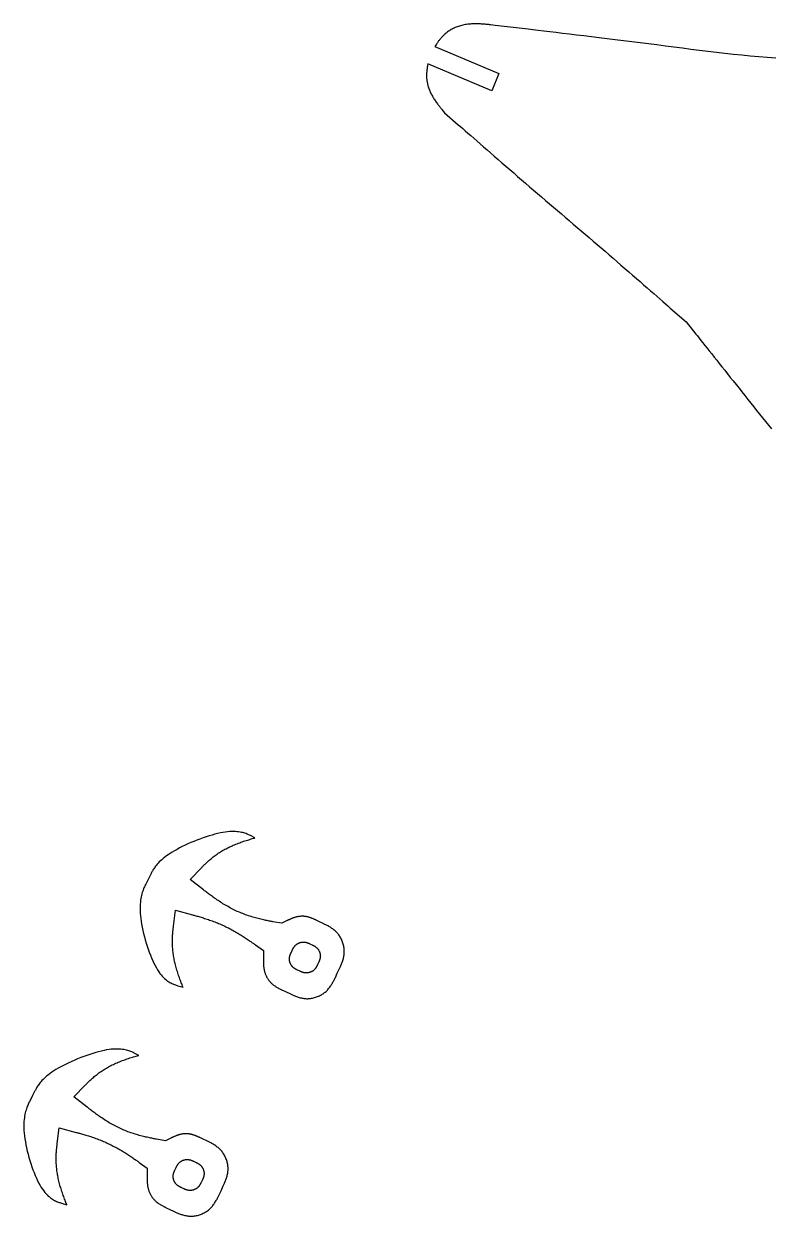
# Model space of a CAD drawing. Header units: millimetres. Extents: x -1116 to -273, y -827 to -161.
# Drawn here: x -653.7 to -463.4, y -464.3 to -160.5 of the extents above; entities that cross this region are included whole.
import ezdxf

# ---------------------------------------------------------------- set-up
doc = ezdxf.new("R2010")
doc.units = ezdxf.units.MM

msp = doc.modelspace()

# ---------------------------------------------------------------- linework, layer by layer
at = {"flags": 128}
for points in [[(-462.027184, -169.248267), (-464.187525, -169.101026), (-466.348018, -168.932042), (-468.508718, -168.743291), (-470.669676, -168.536748), (-472.830941, -168.314389), (-474.992566, -168.078188), (-477.154603, -167.830118), (-479.317103, -167.572157), (-481.480118, -167.306279), (-483.643699, -167.034458), (-485.807897, -166.758669), (-487.972765, -166.480889), (-490.138353, -166.203091), (-492.303793, -165.927012), (-494.464532, -165.653438), (-496.615097, -165.382912), (-498.750015, -165.115982), (-500.863815, -164.853194), (-502.951023, -164.595094), (-505.006166, -164.342228), (-507.023771, -164.095141), (-508.998366, -163.85438), (-510.924477, -163.620492), (-512.796633, -163.394022), (-514.60936, -163.175515), (-516.357184, -162.965519), (-518.034634, -162.76458), (-519.636236, -162.573242), (-521.156519, -162.392053), (-522.590008, -162.221558), (-523.931232, -162.062303), (-525.174717, -161.914836), (-533.560613, -160.921123), (-534.768201, -160.788149), (-534.958209, -160.767288), (-535.165213, -160.744925), (-535.388095, -160.721556), (-535.625734, -160.697671), (-535.877013, -160.673767), (-536.140814, -160.650335), (-536.416016, -160.627869), (-536.701504, -160.606863), (-536.996156, -160.58781), (-537.298857, -160.571204), (-537.608486, -160.557538), (-537.923925, -160.547306), (-538.244057, -160.541), (-538.567761, -160.539116), (-538.89392, -160.542145), (-539.221416, -160.550582), (-539.549129, -160.56492), (-539.875942, -160.585653), (-540.200734, -160.613273), (-540.52239, -160.648276), (-540.839952, -160.691038), (-541.153114, -160.741489), (-541.461733, -160.799438), (-541.765667, -160.864698), (-542.064771, -160.937081), (-542.358903, -161.016398), (-542.64792, -161.102462), (-542.931678, -161.195085), (-543.210034, -161.29408), (-543.482845, -161.399255), (-543.749968, -161.510427), (-544.011259, -161.627405), (-544.266576, -161.750001), (-544.515775, -161.878028), (-544.758713, -162.011298), (-544.995246, -162.149623), (-545.225232, -162.292813), (-545.448528, -162.440682), (-545.664989, -162.593042), (-545.874474, -162.749704), (-546.076865, -162.910394), (-546.272156, -163.074493), (-546.460364, -163.241296), (-546.641509, -163.410097), (-546.815612, -163.58019), (-546.982689, -163.750871), (-547.142761, -163.921433), (-547.295847, -164.091171), (-547.441965, -164.25938), (-547.581136, -164.425355), (-547.713378, -164.58839), (-547.83871, -164.747778), (-547.957152, -164.902816), (-548.068724, -165.052797), (-548.173442, -165.197016), (-548.271327, -165.334768), (-548.362399, -165.465346), (-548.446675, -165.588046), (-548.524177, -165.702163), (-548.955026, -166.341224), (-532.602529, -173.217813), (-534.432197, -177.568757), (-550.711673, -170.722875)], [(-550.711673, -170.722875), (-550.792317, -171.188259), (-550.809279, -171.28638), (-550.827542, -171.393472), (-550.846792, -171.509157), (-550.86671, -171.633052), (-550.88698, -171.764779), (-550.907283, -171.903957), (-550.927302, -172.050206), (-550.946721, -172.203147), (-550.965222, -172.3624), (-550.982487, -172.527584), (-550.998199, -172.698321), (-551.012041, -172.87423), (-551.023696, -173.054929), (-551.032846, -173.240042), (-551.039173, -173.429187), (-551.042361, -173.621984), (-551.042092, -173.818053), (-551.03805, -174.017015), (-551.029915, -174.218488), (-551.017372, -174.422095), (-551.000145, -174.627504), (-550.978126, -174.83458), (-550.951251, -175.043238), (-550.919452, -175.253393), (-550.882665, -175.464961), (-550.840823, -175.677854), (-550.793862, -175.891989), (-550.741716, -176.107281), (-550.684319, -176.323642), (-550.621605, -176.54099), (-550.55351, -176.759237), (-550.479967, -176.978301), (-550.40091, -177.198093), (-550.316275, -177.418531), (-550.225995, -177.639528), (-550.130006, -177.860998), (-550.02824, -178.082858), (-549.920634, -178.305022), (-549.80712, -178.527404), (-549.687634, -178.74992), (-549.562249, -178.972404), (-549.431583, -179.194376), (-549.296398, -179.415276), (-549.157452, -179.634544), (-549.015504, -179.851621), (-548.871314, -180.065945), (-548.725641, -180.276958), (-548.579243, -180.484099), (-548.432879, -180.686808), (-548.287309, -180.884524), (-548.143293, -181.07669), (-548.001588, -181.262743), (-547.862954, -181.442124), (-547.72815, -181.614274), (-547.597936, -181.778632), (-547.473069, -181.934638), (-547.35431, -182.081733), (-547.242418, -182.219355), (-547.138152, -182.346946), (-546.432689, -183.207391), (-542.9675, -186.232798), (-542.422183, -186.708896), (-541.827592, -187.227952), (-541.186431, -187.787544), (-540.501402, -188.385247), (-539.775212, -189.018641), (-539.010561, -189.685301), (-538.210154, -190.382806), (-537.376696, -191.108731), (-536.512889, -191.860655), (-535.621437, -192.636154), (-534.705044, -193.432806), (-533.766414, -194.248187), (-532.80825, -195.079875), (-531.833256, -195.925447), (-530.844136, -196.782481), (-529.843593, -197.648552), (-528.834332, -198.521239), (-527.819055, -199.398118), (-526.800466, -200.276767), (-525.78127, -201.154762), (-524.763683, -202.030137), (-523.747983, -202.902744), (-522.73396, -203.772889), (-521.721403, -204.640882), (-520.710105, -205.507029), (-519.699854, -206.371638), (-518.690442, -207.235016), (-517.681659, -208.097472), (-516.673296, -208.959313), (-515.665142, -209.820846), (-514.656988, -210.682381), (-513.648625, -211.544222), (-512.639844, -212.406679), (-511.630434, -213.270059), (-510.620187, -214.13467), (-509.608892, -215.000819), (-508.596341, -215.868814), (-507.582322, -216.738963), (-506.566628, -217.611573), (-505.549048, -218.486952), (-504.529859, -219.364952), (-503.511278, -220.243606), (-502.49601, -221.12049), (-501.486758, -221.993183), (-500.486225, -222.85926), (-499.497114, -223.716299), (-498.522131, -224.561876), (-497.563977, -225.393571), (-496.625357, -226.208959), (-495.708975, -227.005616), (-494.817534, -227.781122), (-493.953737, -228.533052), (-493.120289, -229.258984), (-492.319893, -229.956494), (-491.555251, -230.62316), (-490.82907, -231.25656), (-490.144051, -231.854269), (-489.502898, -232.413866), (-488.908315, -232.932926), (-484.897863, -236.434464), (-482.396636, -239.572178), (-482.003005, -240.065975), (-481.573731, -240.604486), (-481.110692, -241.185356), (-480.615761, -241.806231), (-480.090817, -242.464759), (-479.537733, -243.158587), (-478.958388, -243.885361), (-478.354654, -244.642729), (-477.728411, -245.428336), (-477.081533, -246.239829), (-476.415896, -247.074856), (-475.733377, -247.931063), (-475.03585, -248.806096), (-474.325193, -249.697604), (-473.60328, -250.603232), (-472.871988, -251.520627), (-472.133193, -252.447436), (-471.388772, -253.381306), (-470.6406, -254.319883), (-469.890552, -255.260814), (-469.140192, -256.202138), (-468.389834, -257.143464), (-467.639476, -258.084791), (-466.889118, -259.026118), (-466.138761, -259.967446), (-465.388405, -260.908774), (-464.638049, -261.850103), (-463.887693, -262.791433), (-463.137338, -263.732763)], [(-596.454514, -387.759591), (-596.816324, -387.635527), (-597.175823, -387.506992), (-597.533007, -387.37404), (-597.887881, -387.236723), (-598.240448, -387.095093), (-598.590709, -386.949204), (-598.938669, -386.799112), (-599.28434, -386.644868), (-599.627725, -386.486526), (-599.96883, -386.324142), (-600.307666, -386.157769), (-600.644244, -385.987462), (-600.978571, -385.813275), (-601.310664, -385.635262), (-601.640535, -385.453475), (-601.968199, -385.267968), (-602.293663, -385.078797), (-602.616944, -384.886017), (-602.937931, -384.689757), (-603.255888, -384.490596), (-603.56977, -384.289536), (-603.879025, -384.087319), (-604.183197, -383.884614), (-604.481813, -383.682096), (-604.774397, -383.480428), (-605.060432, -383.280295), (-605.339389, -383.082385), (-605.610741, -382.887383), (-605.87393, -382.695983), (-606.128393, -382.508888), (-606.373541, -382.326812), (-606.608775, -382.150481), (-606.833493, -381.980613), (-607.047051, -381.817961), (-607.248781, -381.663296), (-607.437988, -381.517409), (-607.613913, -381.381136), (-607.775707, -381.255387), (-607.922609, -381.140999), (-611.31418, -378.499154), (-608.440254, -375.543941), (-608.332805, -375.433843), (-608.214928, -375.313719), (-608.086974, -375.184291), (-607.949393, -375.046388), (-607.802574, -374.900779), (-607.646849, -374.748174), (-607.482498, -374.589232), (-607.309776, -374.424592), (-607.128919, -374.254879), (-606.940144, -374.080697), (-606.74364, -373.902635), (-606.539584, -373.721276), (-606.328147, -373.537202), (-606.109471, -373.35098), (-605.883692, -373.163182), (-605.650929, -372.974374), (-605.41128, -372.785121), (-605.164834, -372.595994), (-604.911871, -372.407724), (-604.653553, -372.221604), (-604.390999, -372.038518), (-604.124464, -371.85862), (-603.853988, -371.681903), (-603.579599, -371.508356), (-603.301325, -371.33797), (-603.019199, -371.170738), (-602.733249, -371.006648), (-602.443495, -370.845688), (-602.149965, -370.687851), (-601.852686, -370.533129), (-601.551681, -370.38151), (-601.246964, -370.232982), (-600.938558, -370.087539), (-600.626488, -369.945171), (-600.310765, -369.805867), (-599.991406, -369.669618), (-599.66843, -369.536418), (-599.341857, -369.406261), (-599.011882, -369.279205), (-598.679575, -369.15558), (-598.346589, -369.035683), (-598.013917, -368.919512), (-597.682395, -368.807028), (-597.352898, -368.698216), (-597.026317, -368.593076), (-596.703568, -368.491627), (-596.385584, -368.3939), (-596.073322, -368.299938), (-595.767761, -368.209796), (-595.469888, -368.123535), (-595.180713, -368.041221), (-594.901252, -367.962932), (-594.783317, -367.930373), (-595.744116, -367.430748), (-595.93779, -367.332306), (-596.139211, -367.233512), (-596.349865, -367.135163), (-596.572097, -367.037629), (-596.807824, -366.941553), (-597.058722, -366.847774), (-597.326306, -366.757299), (-597.612035, -366.671263), (-597.917308, -366.590932), (-598.243519, -366.517689), (-598.592064, -366.453028), (-598.964326, -366.398563), (-599.361666, -366.356024), (-599.785439, -366.327249), (-600.236951, -366.314181), (-600.717462, -366.318863), (-601.22817, -366.343418), (-601.770199, -366.390045), (-602.345543, -366.461114), (-602.958479, -366.559101), (-603.609033, -366.684445), (-604.292258, -366.836197), (-605.002706, -367.01302), (-605.735316, -367.213435), (-606.485329, -367.435884), (-607.248195, -367.678743), (-608.019524, -367.940353), (-608.795041, -368.219018), (-609.570555, -368.513015), (-610.341923, -368.820592), (-611.105036, -369.139962), (-611.85579, -369.469294), (-612.590071, -369.80671), (-613.303723, -370.150256), (-613.992529, -370.497886), (-614.652185, -370.847427), (-615.278251, -371.196525), (-615.866108, -371.542569), (-616.411534, -371.88298), (-616.913825, -372.216882), (-617.376444, -372.544755), (-617.801829, -372.866178), (-618.191891, -373.180411), (-618.548565, -373.486778), (-618.8738, -373.784667), (-619.16956, -374.073543), (-619.437808, -374.35295), (-619.680511, -374.622529), (-619.899621, -374.882008), (-620.097081, -375.13123), (-620.274815, -375.37015), (-620.434731, -375.598853), (-620.578734, -375.817592), (-620.708733, -376.026802), (-620.826677, -376.227175), (-620.934604, -376.419747), (-621.034727, -376.606031), (-621.129584, -376.788237), (-621.221339, -376.967727), (-621.836896, -378.175977), (-622.644461, -379.761805), (-622.750783, -379.974799), (-622.859091, -380.198634), (-622.968543, -380.434739), (-623.078645, -380.685271), (-623.188673, -380.952011), (-623.297718, -381.236486), (-623.404732, -381.540056), (-623.508554, -381.864002), (-623.607928, -382.209541), (-623.701508, -382.577851), (-623.787868, -382.970087), (-623.865503, -383.38739), (-623.932836, -383.830887), (-623.988216, -384.301676), (-624.029927, -384.800848), (-624.056189, -385.32946), (-624.065164, -385.888527), (-624.05496, -386.479044), (-624.023607, -387.102717), (-623.969236, -387.762976), (-623.891516, -388.459113), (-623.790936, -389.186159), (-623.668241, -389.938704), (-623.524298, -390.711624), (-623.360059, -391.500008), (-623.176538, -392.299099), (-622.974801, -393.10425), (-622.755959, -393.91088), (-622.521173, -394.714458), (-622.27165, -395.510466), (-622.008659, -396.294382), (-621.733546, -397.06165), (-621.44775, -397.807663), (-621.152841, -398.527731), (-620.850559, -399.217048), (-620.54288, -399.870659), (-620.232106, -400.483422), (-619.921011, -401.049953), (-619.612399, -401.565639), (-619.306655, -402.031326), (-619.002807, -402.45289), (-618.701443, -402.83405), (-618.403601, -403.177632), (-618.110154, -403.486457), (-617.821802, -403.76331), (-617.539094, -404.010907), (-617.262435, -404.231859), (-616.992112, -404.428654), (-616.728314, -404.603638), (-616.471155, -404.759013), (-616.220697, -404.896835), (-615.976938, -405.019039), (-615.739808, -405.127458), (-615.509138, -405.223853), (-615.284576, -405.309963), (-615.065468, -405.387561), (-614.850661, -405.45855), (-614.63817, -405.525103), (-614.42705, -405.589205), (-613.104326, -405.988476), (-613.129614, -405.925933), (-613.232689, -405.66862), (-613.339019, -405.400394), (-613.448048, -405.122139), (-613.559227, -404.834719), (-613.67201, -404.538981), (-613.785853, -404.235768), (-613.900221, -403.925886), (-614.014577, -403.610131), (-614.128389, -403.289284), (-614.24113, -402.96408), (-614.352265, -402.635258), (-614.46127, -402.303506), (-614.567615, -401.969474), (-614.670714, -401.633971), (-614.769816, -401.298472), (-614.864547, -400.964016), (-614.954846, -400.630795), (-615.040709, -400.298816), (-615.122134, -399.968076), (-615.199114, -399.638583), (-615.271645, -399.310343), (-615.33972, -398.983362), (-615.403334, -398.657643), (-615.462481, -398.333187), (-615.51715, -398.010009), (-615.567335, -397.688118), (-615.613027, -397.367526), (-615.654218, -397.048234), (-615.690898, -396.730251), (-615.723056, -396.413594), (-615.750683, -396.09828), (-615.773767, -395.784316), (-615.792299, -395.471723), (-615.806257, -395.160755), (-615.81565, -394.852693), (-615.820742, -394.549111), (-615.821892, -394.25066), (-615.819453, -393.957743), (-615.813767, -393.670778), (-615.80517, -393.390219), (-615.793992, -393.116515), (-615.780554, -392.850111), (-615.765172, -392.59149), (-615.748163, -392.341154), (-615.729836, -392.0996), (-615.710503, -391.867354), (-615.690471, -391.644972), (-615.670054, -391.433046), (-615.649565, -391.232178), (-615.629317, -391.043032), (-615.60964, -390.866378), (-615.590869, -390.703054), (-615.573357, -390.554054), (-615.557437, -390.420267), (-615.075102, -386.375768), (-610.703057, -387.546542), (-610.514766, -387.597152), (-610.310697, -387.652317), (-610.091846, -387.711943), (-609.859284, -387.775909), (-609.614016, -387.844119), (-609.357029, -387.916479), (-609.089257, -387.992911), (-608.81162, -388.07334), (-608.525023, -388.157701), (-608.230346, -388.245932), (-607.92846, -388.337982), (-607.620231, -388.4338), (-607.306506, -388.533343), (-606.988112, -388.63658), (-606.66587, -388.743486), (-606.340584, -388.854046), (-606.013041, -388.96826), (-605.68401, -389.086138), (-605.354429, -389.207642), (-605.025883, -389.332437), (-604.699417, -389.460144), (-604.3752, -389.590647), (-604.053213, -389.723902), (-603.733439, -389.859862), (-603.415861, -389.998481), (-603.100464, -390.139712), (-602.787227, -390.283508), (-602.476126, -390.429827), (-602.167143, -390.57862), (-601.860259, -390.729842), (-601.555456, -390.883444), (-601.252712, -391.03938), (-600.952, -391.197606), (-600.653298, -391.358077), (-600.356589, -391.520744), (-600.061842, -391.685564), (-599.76904, -391.852489), (-599.47816, -392.021471), (-599.18926, -392.192417), (-598.902827, -392.364943), (-598.619693, -392.538329), (-598.340386, -392.712009), (-598.065358, -392.88547), (-597.79508, -393.058191), (-597.530034, -393.229649), (-597.270718, -393.399313), (-597.017636, -393.566654), (-596.771301, -393.731134), (-596.532245, -393.89221), (-596.300995, -394.04934), (-596.078096, -394.201974), (-595.864105, -394.349551), (-595.659588, -394.49151), (-595.46514, -394.627266), (-595.281359, -394.756234), (-595.108884, -394.877801), (-594.948404, -394.991318), (-594.800647, -395.096107), (-594.666302, -395.191524), (-592.631503, -396.637099), (-592.645646, -399.011315), (-592.646041, -399.137929), (-592.645874, -399.270837), (-592.644867, -399.409661), (-592.642753, -399.554308), (-592.639266, -399.704487), (-592.634147, -399.859799), (-592.627143, -400.019749), (-592.618009, -400.183767), (-592.606512, -400.351254), (-592.592428, -400.521559), (-592.575553, -400.694003), (-592.5557, -400.867871), (-592.532698, -401.042454), (-592.506406, -401.217007), (-592.476707, -401.390765), (-592.443516, -401.562978), (-592.406782, -401.732883), (-592.366492, -401.899722), (-592.322551, -402.063208), (-592.274337, -402.225061), (-592.221244, -402.387199), (-592.163207, -402.54967), (-592.100316, -402.712063), (-592.032671, -402.873989), (-591.960394, -403.03505), (-591.88362, -403.194853), (-591.802489, -403.353033), (-591.717163, -403.509217), (-591.627812, -403.663046), (-591.534618, -403.81417), (-591.43777, -403.962257), (-591.337473, -404.106979), (-591.233939, -404.248021), (-591.127387, -404.385091), (-591.018049, -404.517901), (-590.906164, -404.64618), (-590.79197, -404.769688), (-590.675717, -404.888192), (-590.557183, -405.001936), (-590.434252, -405.112921), (-590.30509, -405.222953), (-590.169953, -405.331958), (-590.029636, -405.439467), (-589.884965, -405.545062), (-589.736792, -405.64837), (-589.585967, -405.74907), (-589.433371, -405.846869), (-589.279847, -405.941534), (-589.126241, -406.032865), (-588.973401, -406.120683), (-588.822141, -406.204856), (-588.673228, -406.285289), (-588.527404, -406.36192), (-588.385347, -406.434726), (-588.247668, -406.503731), (-588.114849, -406.569026), (-587.987197, -406.630794), (-587.864779, -406.689341), (-587.747878, -406.744886), (-586.981369, -407.108647), (-585.764203, -407.686134), (-585.595865, -407.765169), (-585.418789, -407.84695), (-585.233383, -407.93065), (-585.039716, -408.015614), (-584.838099, -408.101091), (-584.629007, -408.186266), (-584.413033, -408.270293), (-584.19086, -408.352307), (-583.963232, -408.431444), (-583.730961, -408.506848), (-583.494896, -408.577683), (-583.255917, -408.643146), (-583.014931, -408.702476), (-582.772853, -408.754959), (-582.530608, -408.799943), (-582.289103, -408.836842), (-582.049206, -408.865145), (-581.811739, -408.88442), (-581.576534, -408.89435), (-581.339793, -408.894737), (-581.097871, -408.885493), (-580.850851, -408.866483), (-580.599755, -408.837645), (-580.345616, -408.798986), (-580.089463, -408.75057), (-579.832327, -408.692524), (-579.57524, -408.625027), (-579.319225, -408.548314), (-579.065283, -408.462663), (-578.814406, -408.368402), (-578.567577, -408.265906), (-578.325753, -408.155596), (-578.08986, -408.037932), (-577.860818, -407.913429), (-577.639507, -407.782643), (-577.426763, -407.646172), (-577.223394, -407.504669), (-577.030151, -407.358827), (-576.847013, -407.2088), (-576.671095, -407.052349), (-576.499336, -406.887233), (-576.331409, -406.71359), (-576.16767, -406.532269), (-576.008473, -406.344222), (-575.854151, -406.150472), (-575.704999, -405.952106), (-575.561285, -405.750262), (-575.423228, -405.546105), (-575.290995, -405.340802), (-575.164722, -405.135548), (-575.044491, -404.931512), (-574.930339, -404.729844), (-574.822244, -404.531636), (-574.720126, -404.337918), (-574.623845, -404.149629), (-574.533163, -403.967546), (-574.447718, -403.792208), (-574.366966, -403.623824), (-574.290495, -403.462923), (-573.789726, -402.40752), (-573.212065, -401.190191), (-573.133018, -401.021852), (-573.05122, -400.84477), (-572.967506, -400.659364), (-572.882527, -400.465696), (-572.797036, -400.264081), (-572.711846, -400.054989), (-572.627804, -399.839013), (-572.545774, -399.616839), (-572.466624, -399.389219), (-572.391207, -399.156951), (-572.320357, -398.920886), (-572.25488, -398.681911), (-572.195538, -398.440929), (-572.143044, -398.19886), (-572.098049, -397.956618), (-572.061139, -397.715115), (-572.032825, -397.475227), (-572.013542, -397.237771), (-572.003603, -397.002575), (-572.003207, -396.765843), (-572.012444, -396.523933), (-572.031447, -396.276927), (-572.060277, -396.025838), (-572.098931, -395.771701), (-572.147341, -395.515552), (-572.205382, -395.258423), (-572.272873, -395.00134), (-572.349581, -394.745329), (-572.43523, -394.491387), (-572.529488, -394.240508), (-572.631983, -393.993675), (-572.742294, -393.751843), (-572.859956, -393.515948), (-572.98446, -393.286899), (-573.115251, -393.065573), (-573.251724, -392.852819), (-573.393231, -392.649436), (-573.53908, -392.456177), (-573.689114, -392.273021), (-573.845571, -392.097087), (-574.010697, -391.92531), (-574.18435, -391.757362), (-574.365681, -391.593602), (-574.55374, -391.434384), (-574.747496, -391.280042), (-574.945866, -391.130875), (-575.147716, -390.987142), (-575.351888, -390.849061), (-575.557195, -390.716809), (-575.762454, -390.590519), (-575.966492, -390.470272), (-576.168168, -390.356101), (-576.366386, -390.247984), (-576.560105, -390.145851), (-576.748399, -390.049552), (-576.930486, -389.958855), (-577.105822, -389.873396), (-577.27421, -389.792631), (-577.435113, -389.716145), (-578.490263, -389.215414), (-579.191503, -388.882769), (-579.288476, -388.837046), (-579.390453, -388.789413), (-579.497171, -388.740207), (-579.608572, -388.689662), (-579.72447, -388.63807), (-579.844585, -388.585759), (-579.96855, -388.533096), (-580.095951, -388.480458), (-580.226334, -388.428234), (-580.35919, -388.376822), (-580.493992, -388.326619), (-580.630186, -388.278013), (-580.767149, -388.231401), (-580.904274, -388.187154), (-581.040893, -388.145633), (-581.1763, -388.107184), (-581.30978, -388.072117), (-581.440544, -388.040718), (-581.568326, -388.013112), (-581.695, -387.988945), (-581.822813, -387.967756), (-581.952152, -387.949475), (-582.082865, -387.934122), (-582.214784, -387.921719), (-582.347756, -387.912278), (-582.481618, -387.905806), (-582.616193, -387.902306), (-582.751301, -387.901773), (-582.886777, -387.904199), (-583.022439, -387.909569), (-583.158082, -387.917859), (-583.293542, -387.929047), (-583.42863, -387.943096), (-583.563137, -387.959967), (-583.696893, -387.979616), (-583.829712, -388.001994), (-583.961374, -388.027037), (-584.091703, -388.054684), (-584.220853, -388.084946), (-584.350234, -388.118138), (-584.481045, -388.15448), (-584.613016, -388.193799), (-584.745552, -388.235811), (-584.878099, -388.280214), (-585.010118, -388.326692), (-585.141107, -388.374919), (-585.270567, -388.424552), (-585.398032, -388.475252), (-585.523072, -388.526674), (-585.645255, -388.578468), (-585.764203, -388.630297), (-585.879562, -388.681827), (-585.991012, -388.732732), (-586.098283, -388.78271), (-586.201171, -388.831483), (-586.299567, -388.878817), (-586.39349, -388.924538), (-586.48314, -388.968557), (-586.56856, -389.010701), (-587.961293, -389.698442), (-590.226128, -389.282256), (-590.430571, -389.244422), (-590.652486, -389.202912), (-590.890799, -389.157679), (-591.144286, -389.108709), (-591.41185, -389.055963), (-591.692432, -388.999391), (-591.985002, -388.938936), (-592.288566, -388.874536), (-592.60217, -388.806117), (-592.924863, -388.733597), (-593.255711, -388.656896), (-593.59382, -388.575913), (-593.938288, -388.490548), (-594.288241, -388.400685), (-594.642819, -388.3062), (-595.00118, -388.206954), (-595.362507, -388.102788), (-595.725992, -387.993531), (-596.090627, -387.879056), (-596.454514, -387.759591)], [(-585.40491, -396.81925), (-585.258865, -396.511535), (-585.235854, -396.463131), (-585.210595, -396.410474), (-585.183031, -396.353927), (-585.153106, -396.293854), (-585.120763, -396.230619), (-585.085944, -396.164583), (-585.048593, -396.096111), (-585.008653, -396.025565), (-584.966067, -395.953309), (-584.920778, -395.879706), (-584.872729, -395.805118), (-584.821864, -395.72991), (-584.768124, -395.654444), (-584.711454, -395.579083), (-584.651797, -395.504191), (-584.589094, -395.430131), (-584.523291, -395.357266), (-584.454329, -395.285959), (-584.382152, -395.216574), (-584.306703, -395.149473), (-584.227969, -395.084971), (-584.146118, -395.023193), (-584.061361, -394.964213), (-583.97391, -394.908108), (-583.883976, -394.854953), (-583.791771, -394.804823), (-583.697506, -394.757794), (-583.601393, -394.713942), (-583.503644, -394.673342), (-583.404471, -394.636069), (-583.304084, -394.6022), (-583.202696, -394.571809), (-583.100517, -394.544973), (-582.997761, -394.521766), (-582.894637, -394.502265), (-582.791358, -394.486545), (-582.688136, -394.474681), (-582.585182, -394.46675), (-582.482707, -394.462826), (-582.380924, -394.462985), (-582.280039, -394.467237), (-582.180243, -394.475331), (-582.081721, -394.486949), (-581.984659, -394.501772), (-581.889242, -394.519485), (-581.795657, -394.539769), (-581.704089, -394.562307), (-581.614723, -394.586782), (-581.527746, -394.612875), (-581.443344, -394.64027), (-581.361701, -394.668649), (-581.283003, -394.697694), (-581.207437, -394.727089), (-581.135188, -394.756515), (-581.066442, -394.785656), (-581.001384, -394.814193), (-580.9402, -394.841809), (-580.883077, -394.868187), (-580.830198, -394.893009), (-580.473954, -395.062003), (-580.166198, -395.208047), (-580.117787, -395.231059), (-580.065123, -395.256318), (-580.008569, -395.283882), (-579.948489, -395.313807), (-579.885245, -395.346151), (-579.819201, -395.38097), (-579.750721, -395.418321), (-579.680167, -395.458262), (-579.607902, -395.500849), (-579.534291, -395.54614), (-579.459696, -395.59419), (-579.38448, -395.645058), (-579.309008, -395.6988), (-579.233641, -395.755473), (-579.158744, -395.815134), (-579.084679, -395.877839), (-579.01181, -395.943647), (-578.940501, -396.012614), (-578.871113, -396.084796), (-578.804011, -396.160251), (-578.739511, -396.238991), (-578.677734, -396.320849), (-578.618758, -396.405614), (-578.562656, -396.493073), (-578.509506, -396.583016), (-578.459381, -396.675229), (-578.412358, -396.769503), (-578.368513, -396.865625), (-578.32792, -396.963383), (-578.290654, -397.062566), (-578.256793, -397.162962), (-578.22641, -397.26436), (-578.199582, -397.366547), (-578.176384, -397.469313), (-578.156891, -397.572445), (-578.141179, -397.675732), (-578.129323, -397.778962), (-578.121399, -397.881924), (-578.117482, -397.984405), (-578.117648, -398.086195), (-578.121906, -398.187086), (-578.130005, -398.286888), (-578.141627, -398.385414), (-578.156455, -398.482481), (-578.174172, -398.577901), (-578.194459, -398.67149), (-578.217, -398.763061), (-578.241477, -398.852428), (-578.267572, -398.939407), (-578.294969, -399.023812), (-578.323349, -399.105456), (-578.352396, -399.184155), (-578.381792, -399.259722), (-578.411218, -399.331971), (-578.440359, -399.400718), (-578.468897, -399.465776), (-578.496513, -399.52696), (-578.522891, -399.584084), (-578.547714, -399.636962), (-578.716707, -399.993207), (-578.862752, -400.300963), (-578.885763, -400.349374), (-578.911022, -400.402038), (-578.938586, -400.458591), (-578.968511, -400.518672), (-579.000855, -400.581915), (-579.035674, -400.647958), (-579.073026, -400.716438), (-579.112966, -400.786992), (-579.155554, -400.859255), (-579.200844, -400.932865), (-579.248895, -401.007458), (-579.299762, -401.082671), (-579.353504, -401.158142), (-579.410177, -401.233505), (-579.469838, -401.308399), (-579.532544, -401.38246), (-579.598351, -401.455325), (-579.667318, -401.52663), (-579.7395, -401.596012), (-579.814955, -401.663108), (-579.893695, -401.727602), (-579.975554, -401.789372), (-580.060318, -401.848341), (-580.147778, -401.904434), (-580.23772, -401.957576), (-580.329934, -402.007692), (-580.424207, -402.054706), (-580.520329, -402.098543), (-580.618087, -402.139126), (-580.71727, -402.176382), (-580.817666, -402.210234), (-580.919064, -402.240608), (-581.021251, -402.267427), (-581.124017, -402.290616), (-581.227149, -402.3101), (-581.330436, -402.325804), (-581.433666, -402.337652), (-581.536628, -402.345569), (-581.63911, -402.349479), (-581.740899, -402.349306), (-581.84179, -402.345042), (-581.941592, -402.336938), (-582.040119, -402.325311), (-582.137185, -402.310478), (-582.232605, -402.292758), (-582.326194, -402.272468), (-582.417765, -402.249924), (-582.507133, -402.225445), (-582.594112, -402.199347), (-582.678516, -402.171949), (-582.76016, -402.143567), (-582.838859, -402.114519), (-582.914426, -402.085123), (-582.986675, -402.055695), (-583.055422, -402.026554), (-583.12048, -401.998016), (-583.181664, -401.9704), (-583.238788, -401.944021), (-583.291667, -401.919199), (-583.647911, -401.750205), (-583.955667, -401.604161), (-584.004078, -401.581149), (-584.056742, -401.55589), (-584.113296, -401.528327), (-584.173376, -401.498402), (-584.236619, -401.466058), (-584.302663, -401.43124), (-584.371143, -401.393889), (-584.441696, -401.353949), (-584.513959, -401.311363), (-584.587569, -401.266074), (-584.662162, -401.218025), (-584.737376, -401.167159), (-584.812846, -401.11342), (-584.88821, -401.05675), (-584.963104, -400.997092), (-585.037165, -400.93439), (-585.110029, -400.868587), (-585.181334, -400.799625), (-585.250716, -400.727448), (-585.317812, -400.651999), (-585.382306, -400.573265), (-585.444076, -400.491414), (-585.503045, -400.406657), (-585.559138, -400.319206), (-585.612281, -400.229272), (-585.662396, -400.137066), (-585.70941, -400.042802), (-585.753247, -399.946689), (-585.793831, -399.84894), (-585.831086, -399.749767), (-585.864939, -399.64938), (-585.895312, -399.547991), (-585.922131, -399.445813), (-585.94532, -399.343056), (-585.964805, -399.239933), (-585.980508, -399.136654), (-585.992356, -399.033432), (-586.000273, -398.930478), (-586.004183, -398.828003), (-586.004011, -398.72622), (-585.999746, -398.625335), (-585.991642, -398.525539), (-585.980015, -398.427017), (-585.965183, -398.329954), (-585.947462, -398.234538), (-585.927172, -398.140953), (-585.904628, -398.049384), (-585.880149, -397.960019), (-585.854051, -397.873042), (-585.826653, -397.788639), (-585.798271, -397.706996), (-585.769224, -397.628299), (-585.739827, -397.552733), (-585.7104, -397.480484), (-585.681258, -397.411738), (-585.652721, -397.34668), (-585.625104, -397.285496), (-585.598726, -397.228372), (-585.573903, -397.175494), (-585.40491, -396.81925)], [(-626.093226, -443.166431), (-626.455036, -443.042367), (-626.814535, -442.913832), (-627.171719, -442.78088), (-627.526593, -442.643563), (-627.87916, -442.501932), (-628.229421, -442.356044), (-628.577382, -442.205952), (-628.923052, -442.051708), (-629.266437, -441.893366), (-629.607542, -441.730982), (-629.946378, -441.564609), (-630.282957, -441.394302), (-630.617283, -441.220115), (-630.949376, -441.042102), (-631.279247, -440.860315), (-631.606911, -440.674808), (-631.932375, -440.485637), (-632.255657, -440.292857), (-632.576643, -440.096597), (-632.8946, -439.897436), (-633.208482, -439.696376), (-633.517737, -439.494159), (-633.821909, -439.291454), (-634.120525, -439.088936), (-634.413109, -438.887268), (-634.699144, -438.687135), (-634.978102, -438.489225), (-635.249453, -438.294223), (-635.512643, -438.102823), (-635.767105, -437.915728), (-636.012254, -437.733652), (-636.247487, -437.557321), (-636.472205, -437.387453), (-636.685763, -437.224801), (-636.887493, -437.070136), (-637.0767, -436.924249), (-637.252625, -436.787976), (-637.414419, -436.662227), (-637.561321, -436.547838), (-640.952892, -433.905994), (-638.078966, -430.950781), (-637.971517, -430.840683), (-637.85364, -430.720559), (-637.725686, -430.591131), (-637.588105, -430.453228), (-637.441286, -430.307619), (-637.285562, -430.155014), (-637.12121, -429.996072), (-636.948488, -429.831432), (-636.767632, -429.661718), (-636.578857, -429.487537), (-636.382352, -429.309475), (-636.178297, -429.128116), (-635.966859, -428.944042), (-635.748183, -428.75782), (-635.522404, -428.570022), (-635.289642, -428.381214), (-635.049993, -428.191961), (-634.803546, -428.002834), (-634.550583, -427.814564), (-634.292265, -427.628444), (-634.029711, -427.445358), (-633.763176, -427.26546), (-633.4927, -427.088743), (-633.218311, -426.915196), (-632.940037, -426.74481), (-632.657911, -426.577578), (-632.371961, -426.413488), (-632.082207, -426.252528), (-631.788677, -426.094691), (-631.491398, -425.939969), (-631.190393, -425.78835), (-630.885676, -425.639822), (-630.577271, -425.494379), (-630.2652, -425.352011), (-629.949477, -425.212707), (-629.630118, -425.076458), (-629.307142, -424.943258), (-628.980569, -424.813101), (-628.650594, -424.686045), (-628.318287, -424.56242), (-627.985301, -424.442523), (-627.652629, -424.326352), (-627.321107, -424.213868), (-626.99161, -424.105056), (-626.665029, -423.999916), (-626.34228, -423.898467), (-626.024296, -423.80074), (-625.712035, -423.706778), (-625.406473, -423.616636), (-625.108601, -423.530375), (-624.819425, -423.448061), (-624.539964, -423.369772), (-624.42203, -423.337213), (-625.382828, -422.837588), (-625.576502, -422.739146), (-625.777923, -422.640352), (-625.988577, -422.542003), (-626.210809, -422.444469), (-626.446536, -422.348393), (-626.697434, -422.254614), (-626.965018, -422.164139), (-627.250747, -422.078103), (-627.55602, -421.997772), (-627.882231, -421.924528), (-628.230776, -421.859868), (-628.603038, -421.805403), (-629.000378, -421.762864), (-629.424152, -421.734089), (-629.875664, -421.721021), (-630.356175, -421.725703), (-630.866882, -421.750257), (-631.408912, -421.796885), (-631.984255, -421.867954), (-632.597192, -421.965941), (-633.247746, -422.091285), (-633.93097, -422.243037), (-634.641418, -422.41986), (-635.374028, -422.620275), (-636.124041, -422.842724), (-636.886908, -423.085583), (-637.658236, -423.347193), (-638.433754, -423.625858), (-639.209267, -423.919855), (-639.980635, -424.227432), (-640.743748, -424.546802), (-641.494503, -424.876134), (-642.228783, -425.21355), (-642.942435, -425.557096), (-643.631241, -425.904726), (-644.290897, -426.254267), (-644.916963, -426.603365), (-645.50482, -426.949409), (-646.050246, -427.28982), (-646.552537, -427.623722), (-647.015156, -427.951595), (-647.440541, -428.273018), (-647.830604, -428.587251), (-648.187277, -428.893618), (-648.512512, -429.191507), (-648.808272, -429.480383), (-649.076521, -429.75979), (-649.319223, -430.029369), (-649.538333, -430.288848), (-649.735793, -430.53807), (-649.913527, -430.776989), (-650.073443, -431.005693), (-650.217446, -431.224432), (-650.347446, -431.433642), (-650.465389, -431.634015), (-650.573316, -431.826587), (-650.673439, -432.012871), (-650.768296, -432.195077), (-650.860051, -432.374567), (-651.475608, -433.582817), (-652.283173, -435.168644), (-652.389495, -435.381639), (-652.497803, -435.605474), (-652.607255, -435.841579), (-652.717358, -436.092111), (-652.827385, -436.358851), (-652.936431, -436.643326), (-653.043444, -436.946896), (-653.147266, -437.270842), (-653.24664, -437.616381), (-653.340221, -437.984691), (-653.42658, -438.376927), (-653.504215, -438.79423), (-653.571548, -439.237727), (-653.626929, -439.708515), (-653.668639, -440.207688), (-653.694902, -440.736299), (-653.703876, -441.295367), (-653.693672, -441.885884), (-653.662319, -442.509557), (-653.607948, -443.169816), (-653.530228, -443.865953), (-653.429648, -444.592999), (-653.306953, -445.345544), (-653.16301, -446.118464), (-652.998772, -446.906848), (-652.81525, -447.705939), (-652.613513, -448.51109), (-652.394671, -449.31772), (-652.159885, -450.121298), (-651.910362, -450.917306), (-651.647371, -451.701222), (-651.372258, -452.46849), (-651.086462, -453.214503), (-650.791553, -453.934571), (-650.489271, -454.623888), (-650.181592, -455.277499), (-649.870819, -455.890262), (-649.559723, -456.456793), (-649.251112, -456.972479), (-648.945368, -457.438166), (-648.641519, -457.85973), (-648.340155, -458.24089), (-648.042314, -458.584472), (-647.748866, -458.893297), (-647.460514, -459.17015), (-647.177806, -459.417747), (-646.901147, -459.638699), (-646.630824, -459.835494), (-646.367026, -460.010477), (-646.109867, -460.165853), (-645.85941, -460.303675), (-645.615651, -460.425879), (-645.37852, -460.534298), (-645.14785, -460.630693), (-644.923288, -460.716803), (-644.70418, -460.794401), (-644.489373, -460.86539), (-644.276883, -460.931943), (-644.065762, -460.996045), (-642.743038, -461.395316), (-642.768326, -461.332773), (-642.871402, -461.07546), (-642.977731, -460.807234), (-643.08676, -460.528979), (-643.197939, -460.241559), (-643.310722, -459.945821), (-643.424565, -459.642608), (-643.538934, -459.332726), (-643.653289, -459.016971), (-643.767101, -458.696124), (-643.879842, -458.37092), (-643.990977, -458.042098), (-644.099982, -457.710346), (-644.206328, -457.376314), (-644.309426, -457.040811), (-644.408529, -456.705312), (-644.503259, -456.370856), (-644.593558, -456.037635), (-644.679421, -455.705655), (-644.760846, -455.374916), (-644.837826, -455.045423), (-644.910357, -454.717183), (-644.978432, -454.390202), (-645.042046, -454.064483), (-645.101193, -453.740027), (-645.155862, -453.416848), (-645.206047, -453.094958), (-645.251739, -452.774366), (-645.29293, -452.455074), (-645.32961, -452.13709), (-645.361768, -451.820434), (-645.389395, -451.50512), (-645.41248, -451.191156), (-645.431011, -450.878563), (-645.444969, -450.567595), (-645.454362, -450.259533), (-645.459455, -449.955951), (-645.460604, -449.6575), (-645.458165, -449.364583), (-645.452479, -449.077618), (-645.443883, -448.797059), (-645.432704, -448.523355), (-645.419266, -448.256951), (-645.403884, -447.99833), (-645.386875, -447.747994), (-645.368549, -447.50644), (-645.349215, -447.274194), (-645.329184, -447.051812), (-645.308767, -446.839886), (-645.288277, -446.639018), (-645.268029, -446.449872), (-645.248352, -446.273217), (-645.229581, -446.109894), (-645.212069, -445.960894), (-645.196149, -445.827107), (-644.713814, -441.782608), (-640.341769, -442.953382), (-640.153479, -443.003992), (-639.94941, -443.059157), (-639.730558, -443.118783), (-639.497996, -443.182749), (-639.252729, -443.250959), (-638.995741, -443.323319), (-638.727969, -443.39975), (-638.450332, -443.48018), (-638.163735, -443.56454), (-637.869058, -443.652772), (-637.567172, -443.744822), (-637.258944, -443.84064), (-636.945218, -443.940183), (-636.626824, -444.04342), (-636.304582, -444.150326), (-635.979296, -444.260886), (-635.651753, -444.3751), (-635.322722, -444.492978), (-634.993141, -444.614482), (-634.664595, -444.739277), (-634.33813, -444.866984), (-634.013912, -444.997487), (-633.691925, -445.130742), (-633.372152, -445.266702), (-633.054573, -445.405321), (-632.739176, -445.546552), (-632.42594, -445.690348), (-632.114838, -445.836667), (-631.805855, -445.98546), (-631.498971, -446.136682), (-631.194168, -446.290284), (-630.891424, -446.44622), (-630.590712, -446.604446), (-630.292011, -446.764917), (-629.995301, -446.927584), (-629.700554, -447.092404), (-629.407752, -447.259329), (-629.116873, -447.428311), (-628.827972, -447.599257), (-628.541539, -447.771783), (-628.258405, -447.945169), (-627.979098, -448.118849), (-627.704071, -448.29231), (-627.433792, -448.465031), (-627.168746, -448.636489), (-626.90943, -448.806153), (-626.656348, -448.973494), (-626.410013, -449.137974), (-626.170957, -449.29905), (-625.939708, -449.456179), (-625.716808, -449.608814), (-625.502817, -449.756391), (-625.298301, -449.89835), (-625.103852, -450.034106), (-624.920071, -450.163074), (-624.747596, -450.284641), (-624.587116, -450.398158), (-624.43936, -450.502947), (-624.305014, -450.598364), (-622.270216, -452.043939), (-622.284358, -454.418155), (-622.284753, -454.544769), (-622.284586, -454.677677), (-622.283579, -454.816501), (-622.281465, -454.961148), (-622.277979, -455.111327), (-622.272859, -455.266639), (-622.265855, -455.426589), (-622.256722, -455.590607), (-622.245224, -455.758094), (-622.23114, -455.928399), (-622.214265, -456.100843), (-622.194412, -456.274711), (-622.17141, -456.449294), (-622.145118, -456.623847), (-622.115419, -456.797605), (-622.082229, -456.969818), (-622.045494, -457.139723), (-622.005204, -457.306562), (-621.961264, -457.470048), (-621.91305, -457.631901), (-621.859956, -457.794039), (-621.801919, -457.95651), (-621.739028, -458.118903), (-621.671383, -458.280829), (-621.599106, -458.44189), (-621.522332, -458.601693), (-621.441201, -458.759873), (-621.355875, -458.916057), (-621.266524, -459.069886), (-621.17333, -459.22101), (-621.076482, -459.369097), (-620.976185, -459.513819), (-620.872652, -459.654861), (-620.7661, -459.791931), (-620.656761, -459.924741), (-620.544877, -460.05302), (-620.430683, -460.176528), (-620.314429, -460.295032), (-620.195895, -460.408776), (-620.072965, -460.519761), (-619.943802, -460.629793), (-619.808666, -460.738798), (-619.668348, -460.846307), (-619.523678, -460.951902), (-619.375504, -461.05521), (-619.22468, -461.15591), (-619.072083, -461.253709), (-618.918559, -461.348374), (-618.764953, -461.439705), (-618.612114, -461.527523), (-618.460853, -461.611696), (-618.31194, -461.692129), (-618.166116, -461.76876), (-618.02406, -461.841566), (-617.886381, -461.910571), (-617.753561, -461.975866), (-617.625909, -462.037634), (-617.503491, -462.096181), (-617.38659, -462.151726), (-616.620081, -462.515487), (-615.402915, -463.092974), (-615.234577, -463.172009), (-615.057501, -463.25379), (-614.872096, -463.33749), (-614.678428, -463.422454), (-614.476811, -463.507931), (-614.267719, -463.593106), (-614.051746, -463.677133), (-613.829572, -463.759146), (-613.601944, -463.838284), (-613.369673, -463.913688), (-613.133608, -463.984523), (-612.894629, -464.049986), (-612.653643, -464.109315), (-612.411566, -464.161799), (-612.16932, -464.206783), (-611.927816, -464.243682), (-611.687919, -464.271985), (-611.450451, -464.29126), (-611.215246, -464.30119), (-610.978505, -464.301577), (-610.736583, -464.292333), (-610.489563, -464.273323), (-610.238467, -464.244485), (-609.984328, -464.205826), (-609.728175, -464.15741), (-609.47104, -464.099363), (-609.213953, -464.031867), (-608.957937, -463.955154), (-608.703995, -463.869503), (-608.453118, -463.775242), (-608.206289, -463.672746), (-607.964465, -463.562436), (-607.728572, -463.444772), (-607.49953, -463.320269), (-607.27822, -463.189483), (-607.065475, -463.053012), (-606.862107, -462.911509), (-606.668864, -462.765667), (-606.485725, -462.61564), (-606.309807, -462.459189), (-606.138048, -462.294073), (-605.970121, -462.12043), (-605.806382, -461.939109), (-605.647186, -461.751061), (-605.492863, -461.557312), (-605.343711, -461.358946), (-605.199997, -461.157102), (-605.06194, -460.952945), (-604.929707, -460.747642), (-604.803434, -460.542388), (-604.683204, -460.338352), (-604.569051, -460.136684), (-604.460956, -459.938476), (-604.358838, -459.744758), (-604.262557, -459.556469), (-604.171875, -459.374386), (-604.08643, -459.199048), (-604.005678, -459.030664), (-603.929207, -458.869763), (-603.428438, -457.81436), (-602.850778, -456.597031), (-602.77173, -456.428691), (-602.689932, -456.25161), (-602.606219, -456.066204), (-602.521239, -455.872536), (-602.435749, -455.670921), (-602.350559, -455.461829), (-602.266516, -455.245853), (-602.184486, -455.023679), (-602.105336, -454.796059), (-602.029919, -454.563791), (-601.959069, -454.327726), (-601.893593, -454.088751), (-601.834251, -453.847769), (-601.781756, -453.6057), (-601.736761, -453.363458), (-601.699851, -453.121955), (-601.671537, -452.882067), (-601.652254, -452.644611), (-601.642315, -452.409415), (-601.641919, -452.172683), (-601.651156, -451.930773), (-601.670159, -451.683767), (-601.69899, -451.432678), (-601.737643, -451.178541), (-601.786053, -450.922392), (-601.844094, -450.665263), (-601.911585, -450.40818), (-601.988293, -450.152169), (-602.073942, -449.898226), (-602.168201, -449.647348), (-602.270695, -449.400515), (-602.381006, -449.158683), (-602.498668, -448.922788), (-602.623172, -448.693739), (-602.753963, -448.472413), (-602.890436, -448.259659), (-603.031943, -448.056276), (-603.177792, -447.863017), (-603.327826, -447.679861), (-603.484283, -447.503927), (-603.649409, -447.33215), (-603.823062, -447.164202), (-604.004394, -447.000442), (-604.192452, -446.841224), (-604.386208, -446.686882), (-604.584578, -446.537715), (-604.786428, -446.393982), (-604.9906, -446.255901), (-605.195907, -446.123649), (-605.401166, -445.997359), (-605.605204, -445.877112), (-605.80688, -445.762941), (-606.005099, -445.654824), (-606.198817, -445.552691), (-606.387111, -445.456392), (-606.569198, -445.365695), (-606.744534, -445.280236), (-606.912922, -445.199471), (-607.073825, -445.122985), (-608.128975, -444.622254), (-608.830216, -444.289609), (-608.927188, -444.243886), (-609.029165, -444.196253), (-609.135883, -444.147047), (-609.247284, -444.096502), (-609.363182, -444.04491), (-609.483298, -443.992599), (-609.607263, -443.939936), (-609.734664, -443.887298), (-609.865047, -443.835074), (-609.997902, -443.783662), (-610.132704, -443.733459), (-610.268898, -443.684853), (-610.405861, -443.638241), (-610.542986, -443.593994), (-610.679605, -443.552473), (-610.815012, -443.514024), (-610.948492, -443.478957), (-611.079256, -443.447558), (-611.207038, -443.419952), (-611.333712, -443.395785), (-611.461526, -443.374596), (-611.590864, -443.356315), (-611.721577, -443.340962), (-611.853497, -443.328559), (-611.986468, -443.319118), (-612.12033, -443.312646), (-612.254906, -443.309145), (-612.390014, -443.308613), (-612.525489, -443.311039), (-612.661151, -443.316409), (-612.796794, -443.324699), (-612.932254, -443.335887), (-613.067342, -443.349936), (-613.201849, -443.366806), (-613.335606, -443.386456), (-613.468424, -443.408834), (-613.600087, -443.433877), (-613.730415, -443.461524), (-613.859566, -443.491786), (-613.988947, -443.524978), (-614.119757, -443.56132), (-614.251728, -443.600639), (-614.384264, -443.642651), (-614.516811, -443.687054), (-614.64883, -443.733532), (-614.779819, -443.781759), (-614.909279, -443.831392), (-615.036745, -443.882092), (-615.161784, -443.933514), (-615.283968, -443.985308), (-615.402915, -444.037137), (-615.518275, -444.088667), (-615.629725, -444.139572), (-615.736995, -444.18955), (-615.839883, -444.238323), (-615.938279, -444.285657), (-616.032202, -444.331378), (-616.121853, -444.375397), (-616.207273, -444.417541), (-617.600005, -445.105282), (-619.86484, -444.689096), (-620.069283, -444.651262), (-620.291198, -444.609752), (-620.529512, -444.564519), (-620.782998, -444.515549), (-621.050562, -444.462803), (-621.331144, -444.406231), (-621.623714, -444.345776), (-621.927278, -444.281376), (-622.240883, -444.212957), (-622.563575, -444.140437), (-622.894423, -444.063736), (-623.232532, -443.982753), (-623.577, -443.897388), (-623.926953, -443.807525), (-624.281531, -443.71304), (-624.639892, -443.613794), (-625.001219, -443.509628), (-625.364705, -443.400371), (-625.729339, -443.285896), (-626.093226, -443.166431)], [(-615.043622, -452.22609), (-614.897577, -451.918375), (-614.874566, -451.869971), (-614.849307, -451.817314), (-614.821743, -451.760767), (-614.791818, -451.700694), (-614.759475, -451.637459), (-614.724656, -451.571423), (-614.687305, -451.502951), (-614.647365, -451.432405), (-614.604779, -451.360149), (-614.55949, -451.286546), (-614.511441, -451.211958), (-614.460576, -451.13675), (-614.406836, -451.061284), (-614.350166, -450.985923), (-614.290509, -450.911031), (-614.227806, -450.836971), (-614.162003, -450.764106), (-614.093041, -450.692799), (-614.020864, -450.623414), (-613.945415, -450.556313), (-613.866681, -450.491811), (-613.78483, -450.430033), (-613.700073, -450.371053), (-613.612622, -450.314948), (-613.522688, -450.261793), (-613.430483, -450.211663), (-613.336218, -450.164634), (-613.240105, -450.120782), (-613.142356, -450.080182), (-613.043183, -450.042909), (-612.942796, -450.00904), (-612.841408, -449.978649), (-612.739229, -449.951813), (-612.636473, -449.928606), (-612.533349, -449.909105), (-612.43007, -449.893385), (-612.326848, -449.881521), (-612.223894, -449.87359), (-612.121419, -449.869666), (-612.019636, -449.869825), (-611.918751, -449.874077), (-611.818955, -449.882171), (-611.720433, -449.893789), (-611.623371, -449.908612), (-611.527954, -449.926325), (-611.434369, -449.946609), (-611.342801, -449.969147), (-611.253435, -449.993622), (-611.166458, -450.019715), (-611.082056, -450.04711), (-611.000413, -450.075489), (-610.921715, -450.104534), (-610.846149, -450.133929), (-610.7739, -450.163355), (-610.705154, -450.192496), (-610.640096, -450.221033), (-610.578912, -450.248649), (-610.521789, -450.275027), (-610.46891, -450.299849), (-610.112666, -450.468843), (-609.80491, -450.614887), (-609.756499, -450.637899), (-609.703835, -450.663158), (-609.647281, -450.690722), (-609.587201, -450.720647), (-609.523957, -450.752991), (-609.457913, -450.78781), (-609.389433, -450.825161), (-609.318879, -450.865102), (-609.246614, -450.907689), (-609.173003, -450.95298), (-609.098408, -451.00103), (-609.023192, -451.051898), (-608.94772, -451.10564), (-608.872353, -451.162313), (-608.797456, -451.221974), (-608.723391, -451.284679), (-608.650522, -451.350487), (-608.579213, -451.419454), (-608.509825, -451.491636), (-608.442723, -451.567091), (-608.378223, -451.645831), (-608.316446, -451.727689), (-608.25747, -451.812454), (-608.201368, -451.899913), (-608.148218, -451.989856), (-608.098093, -452.082069), (-608.05107, -452.176343), (-608.007225, -452.272465), (-607.966632, -452.370223), (-607.929366, -452.469406), (-607.895505, -452.569802), (-607.865122, -452.6712), (-607.838294, -452.773387), (-607.815096, -452.876153), (-607.795603, -452.979285), (-607.779891, -453.082572), (-607.768035, -453.185802), (-607.760111, -453.288764), (-607.756194, -453.391245), (-607.75636, -453.493035), (-607.760618, -453.593926), (-607.768717, -453.693728), (-607.780339, -453.792254), (-607.795167, -453.889321), (-607.812884, -453.984741), (-607.833171, -454.07833), (-607.855712, -454.169901), (-607.880189, -454.259268), (-607.906284, -454.346247), (-607.933681, -454.430652), (-607.962061, -454.512296), (-607.991108, -454.590995), (-608.020504, -454.666562), (-608.04993, -454.738811), (-608.079071, -454.807558), (-608.107609, -454.872616), (-608.135225, -454.9338), (-608.161603, -454.990924), (-608.186426, -455.043802), (-608.355419, -455.400047), (-608.501464, -455.707803), (-608.524475, -455.756214), (-608.549734, -455.808878), (-608.577298, -455.865431), (-608.607223, -455.925512), (-608.639567, -455.988755), (-608.674386, -456.054798), (-608.711738, -456.123278), (-608.751678, -456.193832), (-608.794266, -456.266095), (-608.839556, -456.339705), (-608.887607, -456.414298), (-608.938474, -456.489511), (-608.992216, -456.564982), (-609.048889, -456.640345), (-609.10855, -456.715239), (-609.171256, -456.7893), (-609.237063, -456.862165), (-609.30603, -456.93347), (-609.378212, -457.002852), (-609.453667, -457.069948), (-609.532407, -457.134442), (-609.614266, -457.196212), (-609.69903, -457.255181), (-609.78649, -457.311274), (-609.876432, -457.364416), (-609.968646, -457.414532), (-610.062919, -457.461546), (-610.159041, -457.505383), (-610.256799, -457.545966), (-610.355982, -457.583222), (-610.456378, -457.617074), (-610.557776, -457.647448), (-610.659963, -457.674267), (-610.762729, -457.697456), (-610.865861, -457.71694), (-610.969148, -457.732644), (-611.072378, -457.744492), (-611.17534, -457.752409), (-611.277822, -457.756319), (-611.379611, -457.756146), (-611.480502, -457.751882), (-611.580304, -457.743778), (-611.678831, -457.732151), (-611.775897, -457.717318), (-611.871317, -457.699598), (-611.964906, -457.679308), (-612.056477, -457.656764), (-612.145845, -457.632285), (-612.232824, -457.606187), (-612.317228, -457.578789), (-612.398872, -457.550407), (-612.477571, -457.521359), (-612.553138, -457.491963), (-612.625387, -457.462535), (-612.694134, -457.433394), (-612.759192, -457.404856), (-612.820376, -457.37724), (-612.8775, -457.350861), (-612.930379, -457.326039), (-613.286623, -457.157045), (-613.594379, -457.011001), (-613.64279, -456.987989), (-613.695454, -456.96273), (-613.752008, -456.935167), (-613.812088, -456.905242), (-613.875331, -456.872898), (-613.941375, -456.83808), (-614.009855, -456.800729), (-614.080408, -456.760789), (-614.152671, -456.718203), (-614.226281, -456.672914), (-614.300874, -456.624865), (-614.376088, -456.573999), (-614.451558, -456.52026), (-614.526922, -456.46359), (-614.601816, -456.403932), (-614.675877, -456.34123), (-614.748741, -456.275427), (-614.820046, -456.206465), (-614.889428, -456.134288), (-614.956524, -456.058839), (-615.021018, -455.980105), (-615.082788, -455.898254), (-615.141757, -455.813497), (-615.19785, -455.726046), (-615.250993, -455.636112), (-615.301108, -455.543906), (-615.348122, -455.449642), (-615.391959, -455.353529), (-615.432543, -455.25578), (-615.469798, -455.156607), (-615.503651, -455.05622), (-615.534024, -454.954831), (-615.560843, -454.852653), (-615.584032, -454.749896), (-615.603517, -454.646773), (-615.61922, -454.543494), (-615.631068, -454.440272), (-615.638985, -454.337318), (-615.642895, -454.234843), (-615.642723, -454.13306), (-615.638458, -454.032175), (-615.630354, -453.932379), (-615.618727, -453.833857), (-615.603895, -453.736794), (-615.586174, -453.641378), (-615.565884, -453.547793), (-615.54334, -453.456224), (-615.518861, -453.366859), (-615.492763, -453.279882), (-615.465365, -453.195479), (-615.436983, -453.113836), (-615.407936, -453.035139), (-615.378539, -452.959573), (-615.349112, -452.887324), (-615.31997, -452.818578), (-615.291433, -452.75352), (-615.263816, -452.692336), (-615.237438, -452.635212), (-615.212615, -452.582334), (-615.043622, -452.22609)]]:
    msp.add_lwpolyline(points, dxfattribs=at)

doc.saveas('drawing.dxf')
